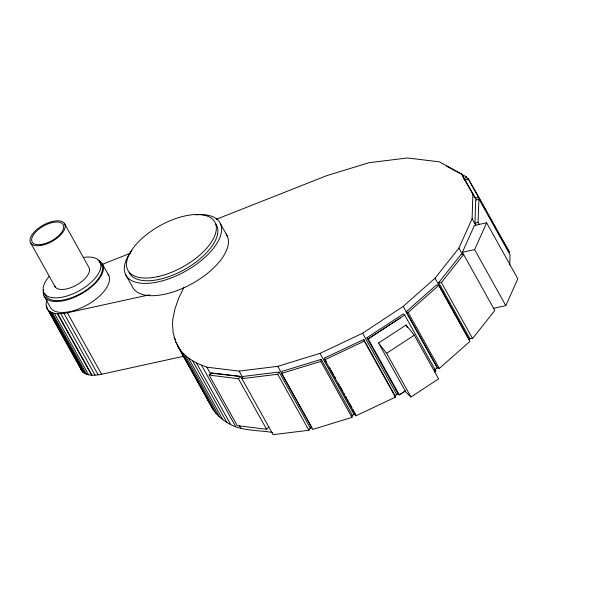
<?xml version="1.0" encoding="UTF-8"?>
<svg xmlns="http://www.w3.org/2000/svg" width="600" height="600" viewBox="0 0 600 600"><rect width="100%" height="100%" fill="white"/><g stroke="black" fill="none" stroke-linecap="round" stroke-linejoin="round"><path stroke-width="0.9" d="M184.042 287.22L178.583 298.425L174.877 309.157L172.815 319.418L172.515 323.91L173.167 332.843L175.553 341.513L179.4 348.817L182.085 352.29L188.61 358.275L196.5 363.045L206.873 367.185L239.1 371.1L277.8 366.33L320.017 353.37L362.61 333.218L403.252 306.36L435.022 278.197L458.918 248.115L472.11 218.685L472.897 193.665L461.58 173.955L439.403 161.85L407.505 157.972L369.053 162.697L326.67 175.68L216.157 219.36M475.868 225.007L474.967 223.38L475.71 200.055L478.897 198.847L510.075 254.858L509.715 265.132M479.445 224.632L478.088 222.202L478.897 198.847M351.99 417.382L320.82 361.373L321.233 359.355L282.173 371.325L281.565 373.41L312.743 429.42L351.99 417.382L352.41 415.335M47.017 299.978C45.578 303.487 45.75 307.935 48.63 310.68L82.845 372.15C88.148 376.335 95.407 375.375 101.595 374.25L183.623 356.28M438.72 282.6L441.405 282.517L463.62 254.483L460.995 254.558L438.72 282.6L469.897 338.61L472.582 338.528L494.798 310.485L462.397 252.285L474.42 225.465L486.645 222.788L517.822 278.798L505.8 305.618L493.575 308.295M505.8 305.618L474.63 249.608L486.645 222.788M279.097 372.015L243.27 376.418L241.942 378.653L277.71 374.257L279.097 372.015L310.275 428.018M268.83 427.02L266.587 429.285L237.255 425.64L209.123 375.09L211.222 372.877L240.697 376.478L273.112 434.662L308.888 430.26L310.282 428.002M470.4 338.205L469.237 339.675L435.022 278.197M209.123 375.09L238.455 378.743L240.697 376.478L210.983 373.125M406.08 311.843L436.537 284.85L438.728 285.413L469.905 341.415L439.327 368.438L437.22 367.845L406.08 311.843L408.15 312.428L439.327 368.438M408.15 312.428L438.728 285.413M463.77 179.093L466.597 176.962L467.947 179.4M394.32 395.88L398.385 393.66M434.34 369.9L437.467 367.83M366.9 337.748L368.168 338.888L399.345 394.897L405.465 390.908L399.345 394.897L398.048 393.735L366.9 337.748L403.32 313.942L404.715 315.06L435.885 371.062L434.385 372.045M404.715 315.06L368.168 338.888L400.2 318M378.54 343.02L406.103 325.005L414.285 335.183L438.615 378.892L410.94 396.99L405.908 392.197L378.54 343.02L386.61 353.272L410.94 396.99M386.61 353.272L414.285 335.183M478.515 196.627L468.097 178.567L464.963 180.398L475.312 198.428L478.515 196.627L509.692 252.638L500.183 236.145M481.028 201.795L485.475 209.79M394.95 395.467L395.423 397.125L356.01 415.8L324.832 359.79L324.36 358.132L363.788 339.487L394.957 395.498M324.832 359.79L364.252 341.115L363.788 339.487M351.593 415.65L355.905 414.053M102.157 264.413L130.875 253.065M474.967 223.38L478.088 222.202M281.565 373.41L320.82 361.373M48.63 310.68C53.932 314.858 61.193 313.905 67.38 312.78L149.407 294.81M462.397 252.285L474.63 249.608M310.17 428.025L312.015 427.8M177.352 345.42L211.567 406.897C215.055 413.415 220.62 418.62 226.897 422.43C240.353 431.347 257.13 429.847 272.392 432.457M446.55 166.155L459.375 173.078M460.98 173.94L466.597 176.962M434.49 369.952L435.885 371.062M82.845 372.15L80.812 369.142L80.46 367.275M407.415 327.353L406.103 325.005L407.445 327.42M468.097 178.567L478.8 197.79M479.685 199.388L480.577 200.993M486.368 211.388L487.252 212.985M488.145 214.583L490.815 219.382M491.707 220.98L499.275 234.577M472.897 193.665L476.505 200.138M461.58 173.955L465.18 180.428M472.11 218.685L475.71 225.15M458.918 248.115L462.525 254.587M441.405 282.517L472.582 338.528M403.252 306.36L437.018 367.02M362.61 333.218L396.825 394.695M364.252 341.115L395.423 397.125M324.36 358.132L326.625 362.197M329.332 367.065L330.24 368.685M331.14 370.312L333.855 375.18M334.755 376.808L335.655 378.428M338.37 383.295L339.27 384.923M340.178 386.543L342.885 391.418M343.793 393.037L344.692 394.665M345.6 396.285L346.5 397.912M347.407 399.533L348.308 401.16M349.215 402.78L351.923 407.647M352.83 409.275L356.01 415.8M320.017 353.37L354.233 414.84M321.233 359.355L352.41 415.357M220.47 223.785L227.317 236.077M277.8 366.33L311.565 426.99M277.71 374.257L308.888 430.26M239.1 371.1L242.7 377.565M238.455 378.743L266.587 429.285M206.873 367.185L210.923 374.468M239.288 425.423L241.087 428.655M201.577 365.295L235.792 426.765M196.5 363.045L230.715 424.515M192.683 360.952L226.897 422.43M188.61 358.275L222.825 419.745M185.28 355.44L219.495 416.918M174.105 337.32L175.455 339.75M182.085 352.29L216.3 413.76M175.553 341.513L182.752 354.457M183.653 356.077L209.767 402.99M179.4 348.817L213.615 410.287M125.43 274.237L132.278 286.53A53.835 25.523 -29.1 0 0 192.54 283.418A53.835 25.523 -29.1 0 0 226.065 233.91M102.75 264.66L108.833 275.587M64.335 223.245L88.665 266.955A19.53 9.262 -29.1 0 1 76.125 285.255A19.53 9.262 -29.1 0 1 54.495 285.577M30.892 243.308L55.23 287.017M67.38 312.78L101.595 374.25M63.975 313.365L98.19 374.843M60.802 313.673L95.017 375.142M57.75 313.718L91.965 375.188M57.42 313.718L91.642 375.195M54.375 313.335L88.59 374.812M43.973 295.853L50.055 306.788A33.293 15.788 -29.1 0 0 87.42 304.808A33.293 15.788 -29.1 0 0 108 274.163M52.403 312.832L86.617 374.31M50.655 311.947L84.877 373.418M50.265 311.752L84.488 373.222M46.245 305.805L47.145 307.418M46.598 307.665L81.795 370.815M210.127 403.77L211.567 406.897M98.04 260.31A33.293 15.788 -29.1 0 1 80.453 294.368A33.293 15.788 -29.1 0 1 43.537 289.972M99.188 262.132A31.965 15.15 -29.1 0 1 81.93 292.853A31.965 15.15 -29.1 0 1 44.835 293.64M83.415 257.452A31.965 15.15 -29.1 0 1 97.462 275.123A31.965 15.15 -29.1 0 1 56.19 297.87A31.965 15.15 -29.1 0 1 49.328 276.233M215.483 223.44A49.718 23.572 -29.1 0 1 185.032 269.257A49.718 23.572 -29.1 0 1 129.067 272.303M195.803 214.853A53.835 25.523 -29.1 0 1 215.272 245.865A53.835 25.523 -29.1 0 1 147.833 283.327A53.835 25.523 -29.1 0 1 131.97 250.312M39.795 245.618A19.53 9.262 -29.1 0 0 65.227 225.51A19.53 9.262 -29.1 0 0 37.822 228.705A19.53 9.262 -29.1 0 0 39.795 245.618M41.152 244.5A17.76 8.415 -29.1 0 0 63.637 225.945A17.76 8.415 -29.1 0 0 38.25 229.627A17.76 8.415 -29.1 0 0 41.152 244.5M157.83 276.623A49.718 23.572 -29.1 0 0 215.317 222.983A49.718 23.572 -29.1 0 0 141.142 239.228A49.718 23.572 -29.1 0 0 157.83 276.623"/></g></svg>
